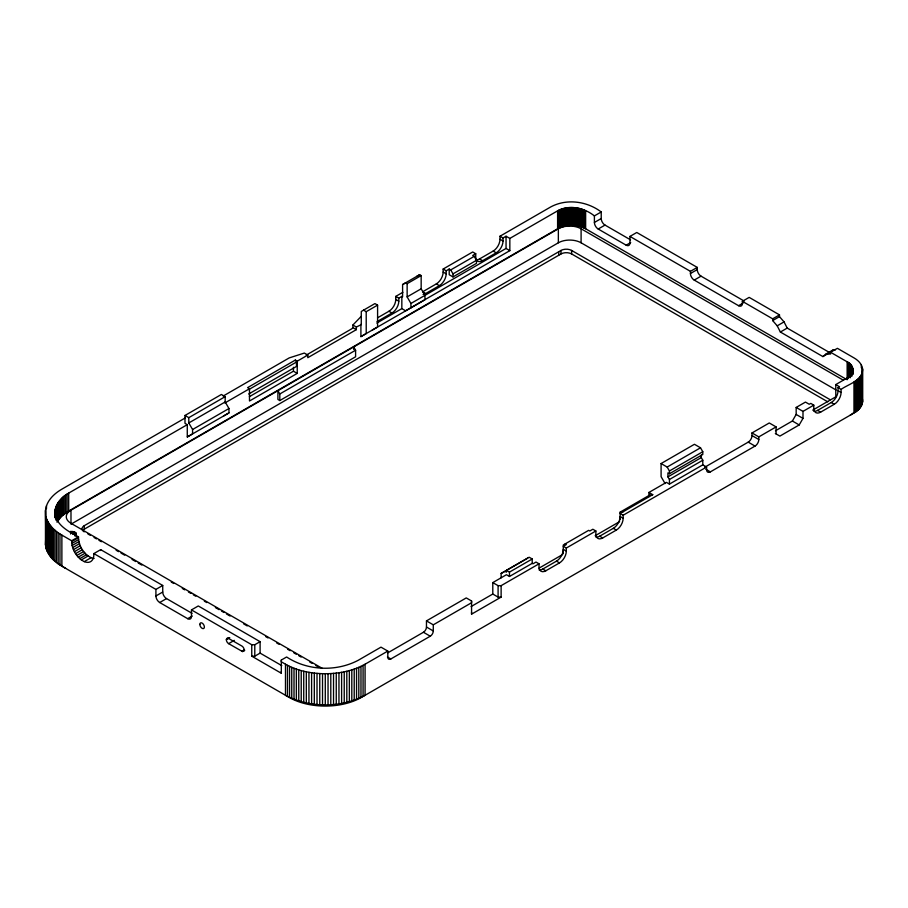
<?xml version="1.0" encoding="UTF-8"?>
<svg xmlns="http://www.w3.org/2000/svg" width="908" height="908" viewBox="0 0 908 908"><rect width="100%" height="100%" fill="white"/><g stroke="black" fill="none" stroke-linecap="round" stroke-linejoin="round"><path stroke-width="1.36" d="M862.033 397.67C864.325 404.003 859.388 410.098 854.076 412.958L361.282 697.469A50.916 29.396 0 0 1 289.277 697.469L61.88 566.183C53.969 561.655 46.353 554.357 45.468 544.8L45.468 510.546C46.365 500.989 53.969 493.702 61.88 489.162L185.323 417.896M45.672 546.4L45.672 508.957M46.013 547.978L45.468 510.546M46.478 549.544L46.013 516.913M46.478 508.628L46.478 505.801M47.091 551.111L47.091 520.034L46.478 518.479M47.829 552.643L47.829 521.567L47.091 520.034M48.691 554.152L48.691 523.087L47.829 521.567M49.679 555.639L49.679 524.574L48.691 523.087M50.803 557.103L50.803 526.027L49.679 524.574M52.04 558.522L52.04 527.457L50.803 526.027M53.402 559.918L53.402 528.842L52.04 527.457M54.889 561.258L54.889 530.193L53.402 528.842M55.104 517.719C52.982 507.277 59.837 497.732 68.702 493.101L187.275 424.66L184.994 423.344L185.005 415.467L221.382 394.469L225.173 396.66L225.173 401.96L228.964 408.521L228.964 412.902L187.275 436.964L187.275 424.66M55.275 517.787L55.275 509.501M55.547 516.47L55.547 508.185M55.944 520.148L55.944 506.891M56.478 562.563L56.478 531.498L54.889 530.193M56.444 519.399L56.444 505.597M57.056 522.27L57.056 504.326M57.771 503.066L57.771 521.01L61.676 516.243L68.702 511.045L557.603 228.782C566.149 224.265 577.091 224.265 585.649 228.782L845.915 379.056M58.169 563.823L58.169 532.758L56.478 531.498M58.6 519.785L58.6 501.84M59.519 518.57L59.519 500.626M59.973 565.026L59.973 533.961L58.169 532.758M60.552 517.39L60.552 499.445M61.676 516.243L61.676 498.299M61.88 566.183L61.88 535.118L59.973 533.961M62.902 515.131L62.902 497.187M64.218 514.041L64.218 496.109M65.637 513.009L65.637 495.064M67.124 511.999L67.124 494.066M68.702 511.045L68.702 493.101M843.464 380.259L581.097 228.782A16.083 9.284 0 0 0 558.352 228.782L70.983 510.171L70.983 524.177L558.352 242.788A16.083 9.284 0 0 1 581.097 242.788L836.109 390.02M94.137 558.431A15.708 9.069 60 0 1 91.084 557.682L84.262 561.621C76.612 557.818 71.63 549.238 71.653 540.748L78.474 536.81C68.52 531.577 54.23 524.222 55.104 510.818M91.084 557.682C83.434 553.88 78.451 545.299 78.474 536.81M187.275 436.964L192.575 433.899L192.575 429.529L188.796 422.958L188.796 417.669L225.173 396.66M297.234 361.168L295.338 360.067L247.589 387.648L249.484 388.749L249.484 401.007L297.234 373.404L297.234 361.168L307.789 355.073L304.328 353.064L289.221 357.911L223.22 396.024M251.754 656.178L251.754 644.737L191.463 609.904L198.284 605.965L260.097 641.672L260.097 653.113L254.785 656.178L251.754 656.178L281.31 673.248L281.321 660.048L286.622 656.983C307.517 670.785 336.176 671.92 358.251 660.275L380.985 647.143L387.807 651.081L387.807 657.21A4.29 2.474 -60 0 0 390.849 658.958L430.256 636.202A4.29 2.474 -60 0 0 433.286 630.958L433.286 624.829L426.465 620.89L426.465 627.019A4.29 2.474 -60 0 1 423.434 632.263L387.603 652.954M254.785 656.178L254.785 644.737L260.097 641.672M281.321 660.048L281.321 661.807L285.487 664.213L285.487 695.278C309.753 708.115 340.806 708.115 365.073 695.278L365.073 664.213L387.807 651.081M287.484 696.379L287.484 665.314L285.487 664.213M289.573 697.423L289.573 666.347L287.484 665.314M291.752 698.4L291.752 667.335L289.573 666.347M249.359 396.694L293.443 371.213L293.443 367.286M294.01 699.319L294.01 668.254L291.752 667.335M296.349 700.17L296.349 669.105L294.01 668.254M298.755 700.965L298.755 669.888L296.349 669.105M301.218 701.68L301.218 670.603L298.755 669.888M303.737 702.327L303.737 671.25L301.218 670.603M306.325 702.894L306.325 671.829L303.737 671.25M307.789 355.073L307.789 357.695L356.356 329.649L356.356 327.028L352.894 325.03L361.282 316.302M308.947 703.394L308.947 672.329L306.325 671.829M311.603 703.825L311.603 672.749L308.947 672.329M314.304 704.177L314.304 673.1L311.603 672.749M317.017 704.449L317.017 673.373L314.304 673.1M319.764 704.642L319.764 673.566L317.017 673.373M322.522 704.756L322.522 673.691L319.764 673.566M325.28 704.801L325.28 673.725C339.002 673.657 353.019 671.012 365.073 664.213M328.038 704.756L328.038 673.691M330.796 704.642L330.796 673.566M333.531 704.449L333.531 673.373M336.255 704.177L336.255 673.1M338.956 703.825L338.956 672.749M341.612 703.394L341.612 672.329M344.234 702.894L344.234 671.829M346.811 702.327L346.811 671.25M349.342 701.68L349.342 670.603M351.805 700.965L351.805 669.888M354.211 700.17L354.211 669.105M356.549 699.319L356.549 668.254M358.808 698.4L358.808 667.335M360.975 697.423L360.975 666.347M363.075 696.379L363.075 665.314M356.356 327.028L361.271 324.633L361.282 311.467L374.925 303.59L377.592 305.133L377.592 327.016L372.269 330.069M377.58 317.811L388.953 311.251A9.648 5.573 -60 0 0 395.774 299.436L395.774 296.394L402.857 292.308M377.002 321.489A9.648 5.573 -60 0 0 378.341 320.876L391.984 312.999A9.648 5.573 -60 0 0 398.805 301.184L398.805 298.142L401.835 296.394L402.596 296.837L402.596 284.556L405.626 282.808L407.136 283.682L421.164 275.578L421.164 288.801L424.955 295.372L424.955 299.754L360.907 336.63L360.907 324.406M410.927 307.846L410.927 303.476L407.136 296.893L407.136 283.682M449.21 269.04L449.21 274.738L453.001 276.929L453.001 273.864L450.72 269.926L449.21 269.04L446.18 270.8L446.18 273.83A9.648 5.573 -60 0 1 439.359 285.645L425.704 293.522L422.674 291.774L436.328 283.898A9.648 5.573 -60 0 0 443.149 272.082L443.149 269.04L472.705 251.981L475.735 253.729L475.735 256.771A9.648 5.573 -60 0 0 482.557 260.709L496.199 252.833A9.648 5.573 -60 0 0 503.021 241.017L503.021 237.975L506.051 236.228L509.842 238.418L557.603 210.849C569.373 204.425 584.264 207.796 594.4 215.9L601.221 211.961C587.045 201.19 566.66 198.364 550.781 206.911L499.99 236.228L499.99 239.258A9.648 5.573 -60 0 1 493.169 251.073L479.526 258.95A9.648 5.573 -60 0 1 475.735 259.813M701.271 454.953L701.271 457.609L702.792 460.231L702.792 464.851L706.583 467.041L623.16 515.233L623.16 518.264A9.648 5.573 -60 0 1 616.339 530.079L602.696 537.956A9.648 5.573 -60 0 1 595.875 534.018L595.875 530.987L566.32 548.046L566.32 551.088A9.648 5.573 -60 0 1 559.498 562.903L545.844 570.78A9.648 5.573 -60 0 1 539.023 566.842L539.034 563.811L501.125 585.66L501.125 597.101L471.57 614.16L471.57 600.971L466.258 597.918L426.465 620.89M501.125 597.101L498.095 597.101L492.794 594.036L492.794 582.595L506.437 574.719L509.467 576.478L532.202 563.357L532.224 558.987L529.194 557.228L506.448 570.349L506.437 572.154L504.927 571.28L501.125 573.459L501.125 577.84M498.095 597.101L498.095 585.66L492.794 582.595M558.352 242.788L558.352 228.782M563.278 553.778L563.278 544.993L588.679 530.329L589.814 530.987L592.845 529.239L595.875 530.987M581.097 242.788L581.097 228.782M744.185 301.07L701.044 276.157A5.357 3.099 60 0 1 697.253 269.597L697.253 267.406L636.769 232.482L629.948 236.421L629.948 242.992A5.357 3.099 60 0 1 626.157 245.171L598.19 229.02A5.357 3.099 60 0 1 594.4 222.46L594.4 215.9M630.549 239.837L605.012 225.082A5.357 3.099 60 0 1 601.221 218.522L601.221 211.961M620.13 519.694L620.13 512.146L649.697 495.087L652.727 494.667L648.936 492.454L666.404 482.364L669.434 484.123L702.792 464.851M648.936 496.54L648.936 492.454M706.583 467.041L706.583 469.674A5.357 3.099 -60 0 0 710.374 471.865L755.036 446.078A5.357 3.099 -60 0 0 758.816 439.506L758.816 436.884L776.09 426.908L769.269 422.969L751.994 432.946L751.994 435.568A5.357 3.099 -60 0 1 748.215 442.139L704.756 467.223M835.133 350.079L832.863 350.079L829.708 352.622L787.202 328.083L784.047 321.886L779.495 316.642L779.495 314.883L749.179 297.381L742.358 301.32L742.358 303.51A5.357 3.099 60 0 1 738.567 305.701L694.223 280.095A5.357 3.099 60 0 1 690.432 273.535L690.432 271.344L697.253 267.406M742.358 301.32L772.663 318.833L772.663 320.581L777.214 325.836L780.369 332.033L822.875 356.572L826.03 354.018L830.582 354.018L830.582 352.27L847.141 361.815C854.553 364.653 854.553 375.174 847.141 378.012L835.78 384.572L835.78 396.83L812.728 410.132M509.467 576.478L509.479 572.108L532.224 558.987M669.423 473.76L669.434 470.991L667.153 467.053L661.092 463.545L694.438 444.284L700.511 447.792L702.781 451.73L702.781 454.499L669.423 473.76L667.913 472.886L667.913 476.87L669.434 479.492L669.434 484.123M226.364 639.709L227.034 638.233L228.044 638.142L241.903 646.053A3.212 1.861 60 0 1 244.173 649.992L243.866 651.127L242.493 651.547L228.634 643.647A3.212 1.861 60 0 1 226.364 639.709L229.769 637.734M45.672 540.022L45.468 544.8M813.795 411.256A9.648 5.573 -60 0 0 817.586 410.393L831.229 402.516A9.648 5.573 -60 0 0 838.05 390.701L838.05 387.671L841.08 389.384C848.095 384.254 862.055 380.906 862.6 369.919C862.566 364.562 858.344 360.363 853.963 357.877L837.414 348.32L830.582 352.27M775.477 430.767L792.378 421.006L796.168 414.445L796.168 407.442L805.453 402.085L809.244 404.264L810.765 403.39L813.795 405.15L813.795 408.214A9.648 5.573 -60 0 0 820.616 412.153L834.259 404.276A9.648 5.573 -60 0 0 841.08 392.46L841.08 389.384M775.33 433.479L779.881 436.101L799.199 424.944L802.99 418.384L802.99 411.381L796.168 407.442M76.102 535.902L76.272 533.223L73.741 531.691L70.62 531.396L70.62 534.018M352.894 325.03L352.894 327.652L351.816 328.775L306.268 355.073M509.842 238.418L509.842 250.642L405.626 310.808L401.835 308.618L376.82 323.066M402.596 284.556L419.644 274.704L421.164 275.578M416.613 276.463L419.644 274.704M363.563 310.15L366.208 311.694L377.592 305.133M475.735 253.729L472.705 255.477L474.214 256.351L476.496 260.301L476.496 263.354L453.001 276.929M450.72 269.926L474.214 256.351M188.796 422.958L225.173 401.96M407.136 296.893L421.164 288.801M224.832 402.982L249.484 388.749M248.724 389.611L296.473 362.042L295.338 360.067M453.001 273.864L476.496 260.301M248.724 393.993L296.473 366.423L296.473 362.042M192.575 429.529L228.964 408.521M410.927 303.476L506.051 248.452L506.051 236.228M355.596 350.227L355.596 356.787L279.8 400.553L279.8 393.981L355.596 350.227L353.7 346.947L353.7 349.444M594.4 222.46L601.221 218.522M82.617 530.431A7.502 4.336 0 0 1 84.24 525.709L561.008 250.449A7.502 4.336 0 0 1 571.62 250.449L830.207 399.736M598.19 229.02L605.012 225.082M82.617 530.612A7.502 4.336 0 0 1 84.24 529.205L561.008 253.945A7.502 4.336 0 0 1 571.62 253.945L827.755 401.824M71.653 541.622L78.474 537.684M71.766 543.529L78.587 539.59M72.107 545.538L78.928 541.599M72.663 547.592L79.484 543.654M73.434 549.646L80.256 545.708M74.399 551.678L81.221 547.74M75.546 553.63L82.367 549.692M76.828 555.469L83.65 551.531M78.236 557.149L85.057 553.21M79.745 558.647L86.566 554.709M626.157 245.171L630.708 242.549M81.311 559.918L88.133 555.98M84.262 561.621A15.708 9.069 60 0 0 93.865 554.459L93.865 553.585L100.686 549.646L162.736 585.467L162.736 592.027A5.357 3.099 60 0 0 166.527 598.588L192.065 613.343M690.432 273.535L697.253 269.597M93.865 553.585L155.915 589.405L162.736 585.467M694.223 280.095L701.044 276.157M191.463 609.904L191.463 616.498A5.357 3.099 60 0 1 187.672 618.677L159.706 602.526A5.357 3.099 60 0 1 155.915 595.966L162.736 592.027M159.706 602.526L166.527 598.588M187.672 618.677L192.224 616.055M738.567 305.701L743.107 303.068M772.663 318.833L779.495 314.883M772.663 320.581L779.495 316.642M226.444 639.073L228.714 637.756M777.214 325.836L784.047 321.886M228.634 643.647L234.321 640.356M780.369 332.033L787.202 328.083M241.903 651.297L244.173 649.992M242.493 651.547L244.763 650.241M826.03 354.018L832.863 350.079M822.875 356.572L828.561 353.28M667.153 467.053L700.511 447.792M669.434 470.991L702.781 451.73M667.913 476.87L701.271 457.609M501.125 573.459L527.661 558.148M669.434 479.492L702.792 460.231M652.727 494.667L620.13 513.485L623.16 515.233M838.05 387.671L839.56 386.797L835.78 384.572M433.286 624.829L471.57 602.73L471.57 600.971M802.99 411.381L813.795 405.15M471.082 606.567L492.794 594.036M538.955 568.204L562.166 554.799M595.16 535.743L619.608 521.635M539.023 569.895A9.648 5.573 -60 0 0 542.814 569.032L556.468 561.155A9.648 5.573 -60 0 0 563.289 549.34L566.32 551.088M595.875 537.071A9.648 5.573 -60 0 0 599.666 536.208L613.309 528.331A9.648 5.573 -60 0 0 620.13 516.516L623.16 518.264M360.907 336.63L366.219 333.576L366.208 311.694M223.64 415.955L228.964 412.902M620.13 512.146L623.16 511.737M498.095 585.66L501.125 585.66M251.754 644.737L254.785 644.737M322.522 673.691L325.28 673.725M629.948 236.421L690.432 271.344M838.05 390.701L841.08 392.46M831.229 402.516L834.259 404.276M817.586 410.393L820.616 412.153M499.99 236.228L503.021 237.975M499.99 239.258L503.021 241.017M796.168 414.445L802.99 418.384M506.051 248.452L509.842 250.642M792.378 421.006L799.199 424.944M493.169 251.073L496.199 252.833M479.526 258.95L482.557 260.709M751.994 432.946L758.816 436.884M751.994 435.568L758.816 439.506M748.215 442.139L755.036 446.078M443.149 269.04L446.18 270.8M443.149 272.082L446.18 273.83M436.328 283.898L439.359 285.645M705.822 469.232L710.374 471.865M395.774 296.394L398.805 298.142M395.774 299.436L398.805 301.184M388.953 311.251L391.984 312.999M352.894 327.652L356.356 329.649M613.309 528.331L616.339 530.079M599.666 536.208L602.696 537.956M293.443 371.213L297.234 373.404M565.173 543.892L566.32 544.55L563.289 546.298L566.32 548.046M279.8 400.553L277.905 399.452L277.905 390.701L279.8 393.981M556.468 561.155L559.498 562.903M539.034 563.811L535.992 562.052L532.962 563.811L532.202 563.357M542.814 569.032L545.844 570.78M426.465 627.019L433.286 630.958M423.434 632.263L430.256 636.202M387.432 656.995L390.849 658.958M322.317 668.401L70.983 523.303A16.083 9.284 0 0 1 70.983 510.171M87.917 533.961L90.369 535.368M94.046 537.491L96.498 538.909M98.949 540.328L101.401 541.736M116.111 550.225L118.562 551.644M121.014 553.063L124.68 555.185M132.035 559.43L135.712 561.553M138.164 562.96L141.841 565.082M171.26 582.073L173.7 583.481M182.281 588.441L184.733 589.848M188.41 591.971L190.862 593.389M193.313 594.808L195.765 596.215M204.345 601.175L206.797 602.583M215.378 607.543L219.055 609.665M221.495 611.073L223.947 612.491M226.398 613.91L230.076 616.033M243.56 623.807L247.237 625.941M265.624 636.553L268.064 637.961M276.645 642.921L279.096 644.328M287.677 649.288L290.129 650.695M293.806 652.818L296.258 654.237M298.709 655.655L301.161 657.063M309.741 662.023L312.193 663.43M315.859 665.553L318.311 666.971M61.88 535.118L71.653 540.748M260.097 653.113L281.798 665.643M506.448 570.349L509.479 572.108M185.005 415.467L188.796 417.669M665.076 483.567L661.103 476.677L661.092 463.545M471.57 612.412L471.57 614.16M155.915 589.405L155.915 595.966M862.566 369.079L862.566 401.824M862.452 368.251L862.464 402.653M862.282 367.422L862.282 403.481M862.033 373.233L862.033 404.31M861.715 374.051L861.715 405.127M861.329 364.971L861.329 367.797M861.329 374.856L861.329 405.933M860.875 375.651L860.875 406.716M860.353 376.434L860.353 407.499M859.774 377.195L859.774 408.26M859.116 377.944L859.116 409.009M858.4 378.67L858.4 409.735M857.629 379.374L857.629 410.439M856.8 380.055L856.8 411.12M855.904 380.713L855.904 411.789M854.961 381.349L854.961 412.414M853.963 381.95L853.963 413.026M852.93 369.352L852.952 374.062M852.737 368.239L852.862 374.312M852.567 367.683L852.567 373.199M852.362 367.138L852.362 374.039M852.101 366.594L852.101 376.003M851.795 366.06L851.795 374.334M851.443 365.538L851.443 375.197M851.046 365.016L851.046 376.06M850.614 364.517L850.614 376.945M850.126 364.029L850.126 377.83M849.616 363.552L849.616 377.353M849.048 363.098L849.048 376.899M848.447 362.655L848.447 377.83M847.811 362.224L847.811 378.795M847.141 361.815L847.141 379.76M776.09 426.908L776.09 433.911M585.649 210.849L585.649 228.782M584.934 210.452L584.934 228.396M584.196 210.088L584.196 228.033M583.435 209.748L583.435 227.681M582.641 209.419L582.641 227.363M581.812 209.124L581.812 227.057M580.972 208.84L580.972 226.784M580.099 208.59L580.099 226.535M579.213 208.363L579.213 226.308M578.305 208.159L578.305 226.103M577.375 207.989L577.375 225.922M576.444 207.83L576.444 225.774M575.49 207.705L575.49 225.649M574.526 207.614L574.526 225.559M573.561 207.546L573.561 225.49M572.596 207.501L572.596 225.445M571.62 207.489L571.62 225.434M571.62 250.449L571.62 253.945M570.644 207.501L570.644 225.445M569.679 207.546L569.679 225.49M568.714 207.614L568.714 225.559M567.75 207.705L567.75 225.649M566.808 207.83L566.808 225.774M565.866 207.989L565.866 225.922M564.935 208.159L564.935 226.103M564.027 208.363L564.027 226.308M563.142 208.59L563.142 226.535M562.268 208.84L562.268 226.784M561.428 209.124L561.428 227.057M561.008 250.449L561.008 253.945M560.599 209.419L560.599 227.363M559.805 209.748L559.805 227.681M559.044 210.088L559.044 228.033M558.738 251.766L558.738 255.262M558.307 210.452L558.307 228.396M557.603 210.849L557.603 228.782M401.835 296.394L401.835 308.618M281.31 671.5L281.31 673.248M100.686 549.646L100.686 550.52M84.24 525.709L84.24 529.205M76.272 533.223L76.272 535.845M75.058 532.213L75.058 536.151M73.741 531.691L73.741 534.313M72.742 531.475L72.742 534.097M425.704 293.522A9.648 5.573 -60 0 1 423.094 294.43M84.24 531.838A7.502 4.336 0 0 1 83.309 531.18M853.543 412.777A24.119 13.926 0 0 1 850.172 415.206M65.671 568.374A50.916 29.396 0 0 1 61.279 565.48M60.484 564.867A50.916 29.396 0 0 1 58.975 563.596M199.839 624.386A3.212 1.861 60 0 0 203.244 628.631A3.212 1.861 60 0 0 203.244 624.08A3.212 1.861 60 0 0 199.839 624.386"/></g></svg>
